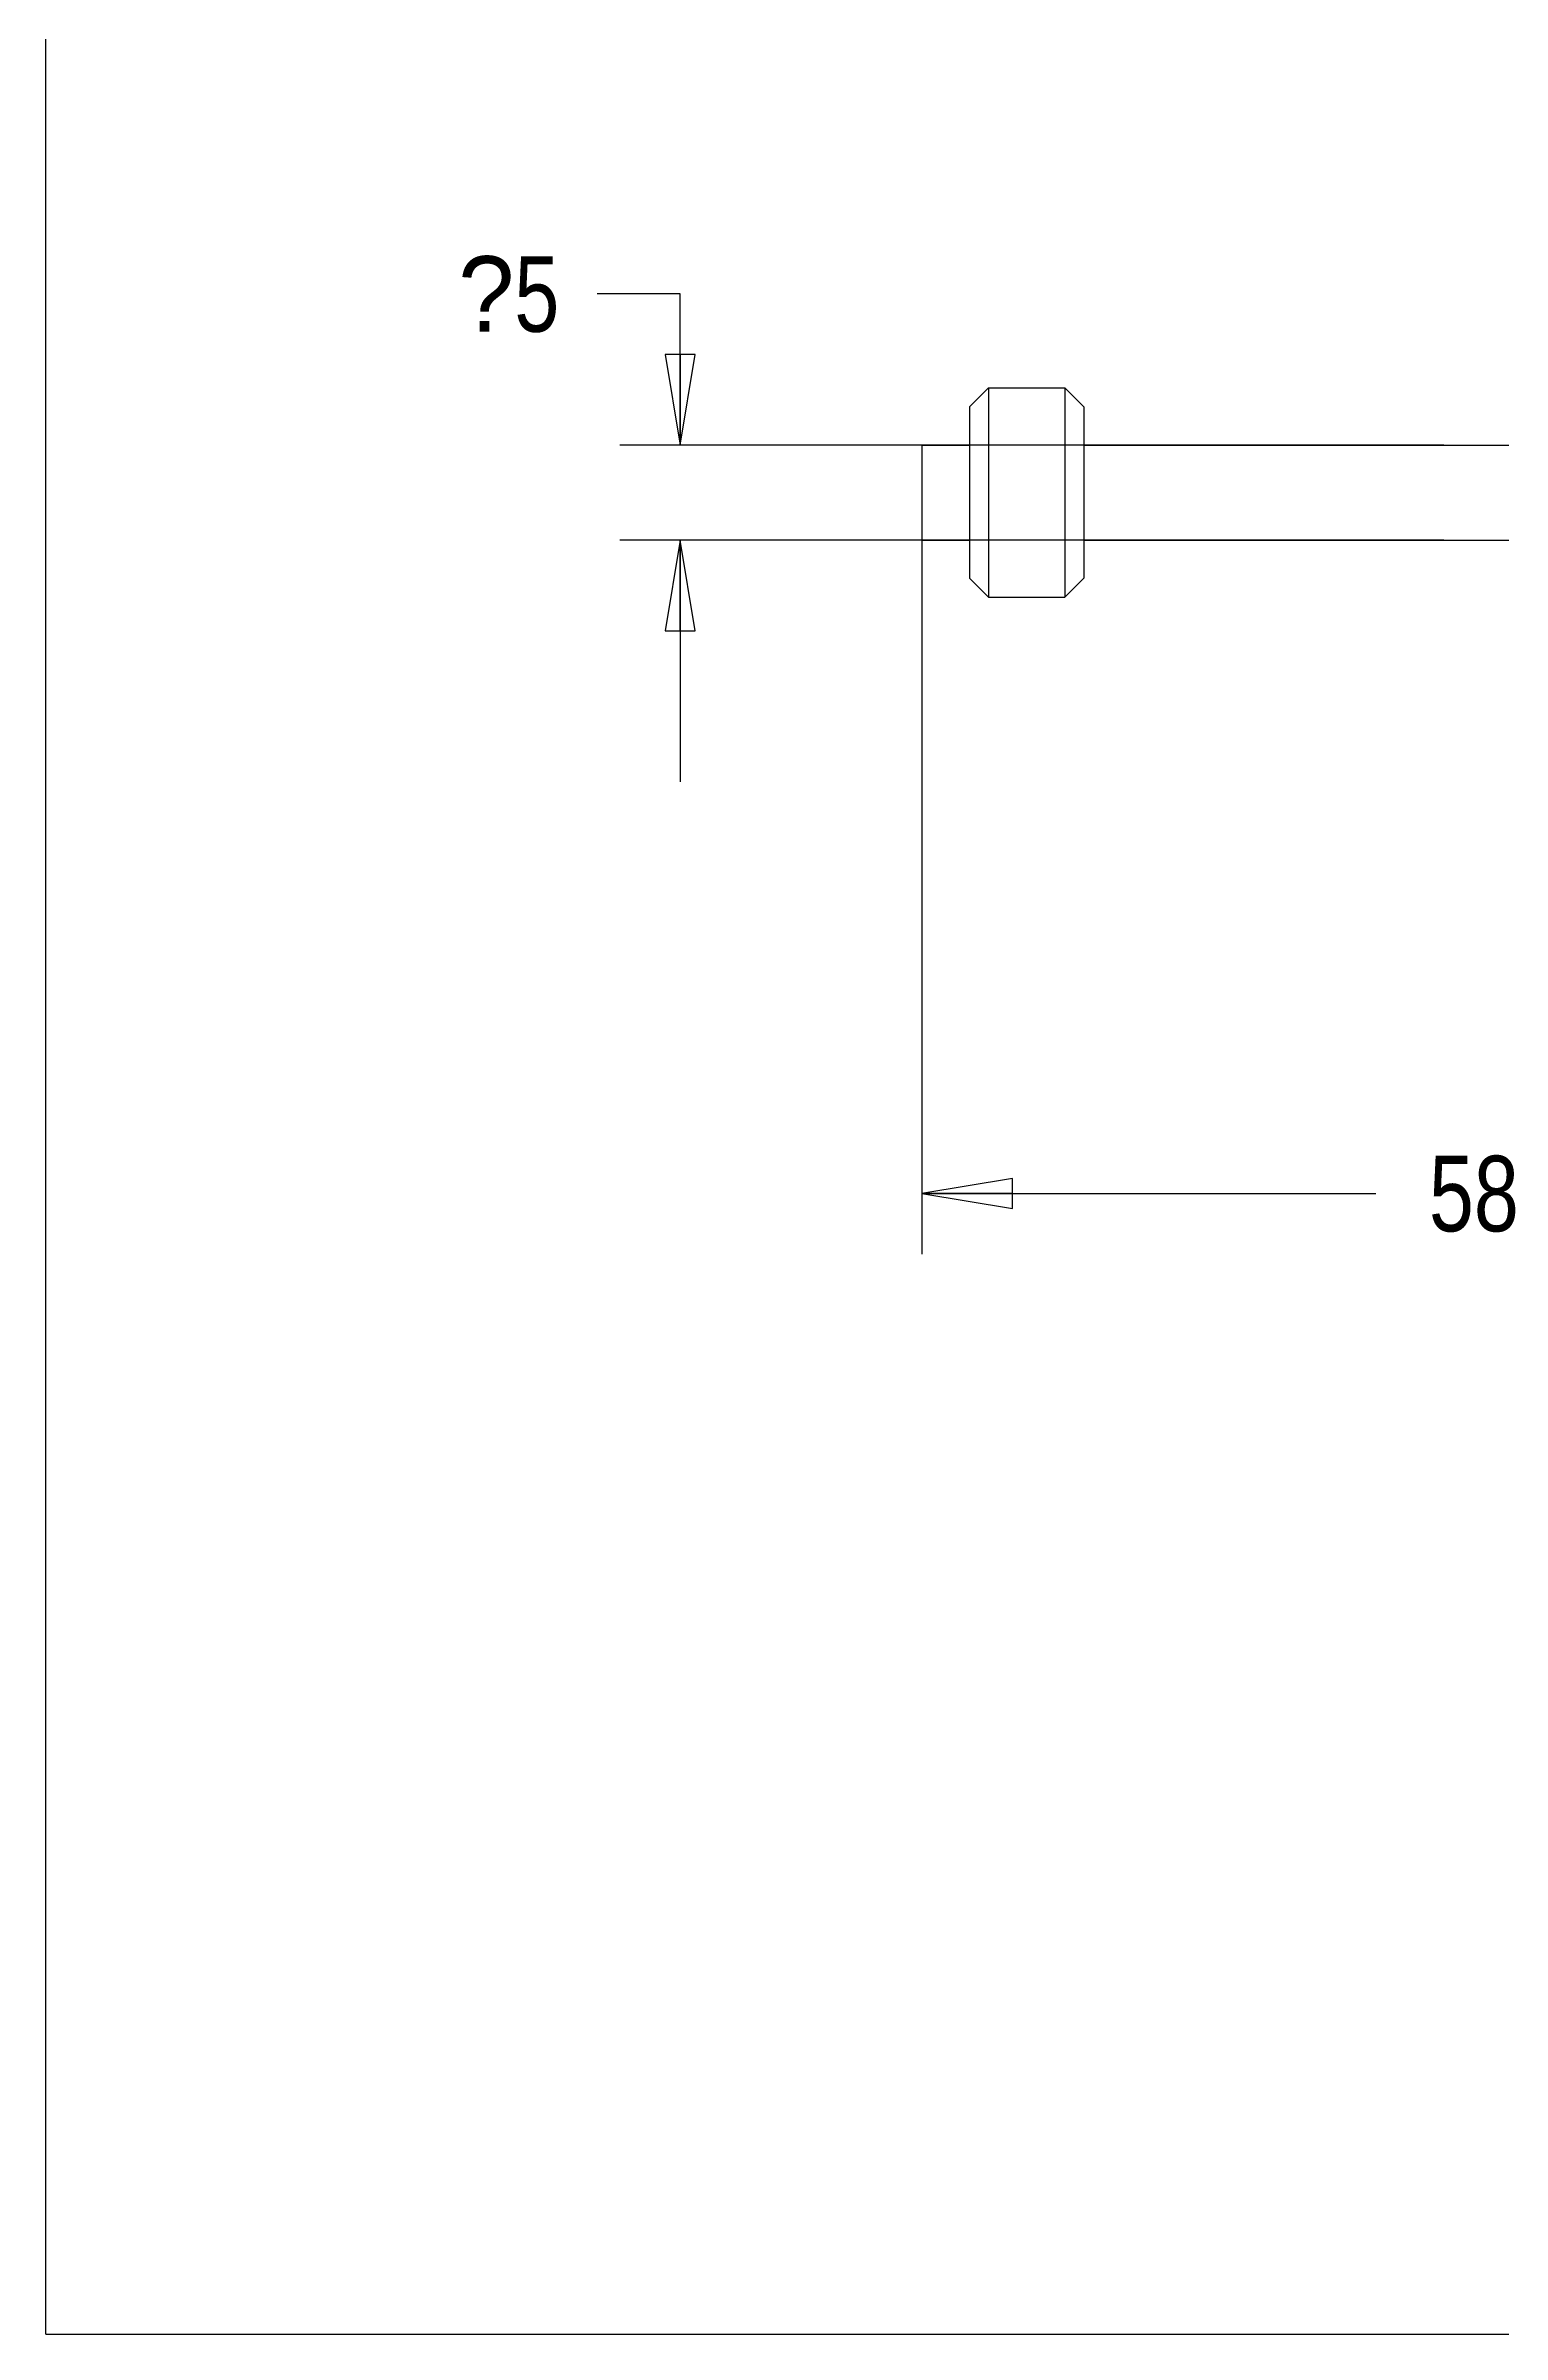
# Model space of a CAD drawing. Header units: millimetres. Extents: x 0 to 297, y 0 to 210.
# Drawn here: x 0 to 76.5, y 0 to 120.2 of the extents above; entities that cross this region are included whole.
import ezdxf

# ---------------------------------------------------------------- set-up
doc = ezdxf.new("R2010")
doc.units = ezdxf.units.MM
doc.header["$LTSCALE"] = 0.64311
doc.header["$MEASUREMENT"] = 0
doc.layers.get('0').update_dxf_attribs({"linetype": 'CONTINUOUS'})
doc.styles.get("Standard").update_dxf_attribs({"font": 'txt', "width": 0.8})
doc.styles.add('TEXTSTYLE_2', font='symbol_asme.ttf')
doc.dimstyles.new('DIMSTYLE_1', dxfattribs={"dimtxt": 0.15625, "dimasz": 0.1875, "dimexe": 0.125, "dimexo": 0.625, "dimgap": 0.078125, "dimtad": 1, "dimzin": 4, "dimtxsty": 'STANDARD', "dimblk": 'CLOSED', "dimblk1": 'CLOSED', "dimblk2": 'CLOSED', "dimcen": 2.5, "dimazin": 1, "dimtfac": 1, "dimtmove": 0, "dimatfit": 3, "dimldrblk": 'CLOSED', "dimtzin": 4})

# ---------------------------------------------------------------- blocks, each defined once
blk = doc.blocks.new('_CLOSED')
at = {"color": 0, "linetype": 'ByBlock'}
for p, q in [((0, 0), (-1, 0.167)), ((-1, 0.167), (-1, -0.167)), ((-1, -0.167), (0, 0)), ((-1, 0), (0, 0))]:
    blk.add_line(p, q, dxfattribs=at)
blk = doc.blocks.new('*D1')
at = {"color": 2, "linetype": 'Continuous', "transparency": 16777216}
for p, q in [((46.03, 97.66), (46.03, 56.75)), ((104.03, 97.66), (104.03, 56.75)), ((46.03, 59.93), (69.87, 59.93)), ((104.03, 59.93), (80.19, 59.93))]:
    blk.add_line(p, q, dxfattribs=at)
at = {"color": 2, "linetype": 'Continuous', "transparency": 16777216, "xscale": 4.762499999999999, "yscale": 4.762499999999999, "zscale": 4.762499999999999, "rotation": 180}
blk.add_blockref('_CLOSED', (46.03, 59.93), dxfattribs=at)
at = {"color": 2, "linetype": 'Continuous', "transparency": 16777216, "xscale": 4.762499999999999, "yscale": 4.762499999999999, "zscale": 4.762499999999999}
blk.add_blockref('_CLOSED', (104.03, 59.93), dxfattribs=at)
at = {"color": 2, "linetype": 'Continuous', "transparency": 16777216, "insert": (75.03, 61.91), "char_height": 3.969, "width": 6.35, "attachment_point": 2, "line_spacing_factor": 0.9}
blk.add_mtext('58', dxfattribs=at)
blk = doc.blocks.new('*D2')
at = {"color": 2, "linetype": 'Continuous', "transparency": 16777216}
for p, q in [((33.33, 107.19), (28.97, 107.19)), ((33.33, 99.25), (33.33, 107.19)), ((73.45, 99.25), (30.16, 99.25)), ((73.45, 94.25), (30.16, 94.25)), ((33.33, 94.25), (33.33, 81.55))]:
    blk.add_line(p, q, dxfattribs=at)
at = {"color": 2, "linetype": 'Continuous', "transparency": 16777216, "xscale": 4.762499999999999, "yscale": 4.762499999999999, "zscale": 4.762499999999999}
for p, rotation in [((33.33, 99.25), -90.00000000000001), ((33.33, 94.25), 90)]:
    blk.add_blockref('_CLOSED', p, dxfattribs=dict(at, rotation=rotation))
at = {"color": 2, "linetype": 'Continuous', "transparency": 16777216, "insert": (26.98, 109.17), "char_height": 3.9688, "width": 7.8561, "attachment_point": 3, "line_spacing_factor": 0.9, "style": 'TEXTSTYLE_2'}
blk.add_mtext('?\\ftxt;{\\W0.8;5}', dxfattribs=at)

msp = doc.modelspace()

# ---------------------------------------------------------------- linework, layer by layer
at = {"color": 7, "linetype": 'Continuous'}
for p, q in [((0, 0), (0, 210)), ((48.534, 101.251), (49.534, 102.251)), ((49.534, 102.251), (49.534, 91.251)), ((49.534, 102.251), (53.534, 102.251)), ((53.534, 102.251), (53.534, 91.251)), ((54.534, 101.251), (53.534, 102.251)), ((48.534, 101.251), (48.534, 92.251)), ((54.534, 101.251), (54.534, 92.251)), ((46.034, 99.251), (46.034, 94.251)), ((46.034, 99.251), (48.534, 99.251)), ((54.534, 99.251), (95.534, 99.251)), ((46.034, 94.251), (48.534, 94.251)), ((54.534, 94.251), (95.534, 94.251)), ((48.534, 92.251), (49.534, 91.251)), ((54.534, 92.251), (53.534, 91.251)), ((49.534, 91.251), (53.534, 91.251)), ((0, 0), (297, 0))]:
    msp.add_line(p, q, dxfattribs=at)

# ---------------------------------------------------------------- dimensions: what is measured, and where the dimension line sits
at = {"color": 2, "linetype": 'Continuous'}
dim = msp.add_linear_dim(base=(33.334, 99.251), p1=(75.034, 94.251), p2=(75.034, 99.251), angle=90, text='{\\fSymbol_ASME;\\W1.0;?}<>', dimstyle='DIMSTYLE_1', dxfattribs=at)
dim.commit()
dim.dimension.update_dxf_attribs({"geometry": '*D2', "text_midpoint": (23.056, 107.188), "dimtype": 160})
dim = msp.add_linear_dim(base=(104.034, 59.925), p1=(46.034, 99.251), p2=(104.034, 99.251), dimstyle='DIMSTYLE_1', dxfattribs=at)
dim.commit()
dim.dimension.update_dxf_attribs({"geometry": '*D1', "text_midpoint": (75.133, 59.925), "dimtype": 160})

doc.saveas('drawing.dxf')
